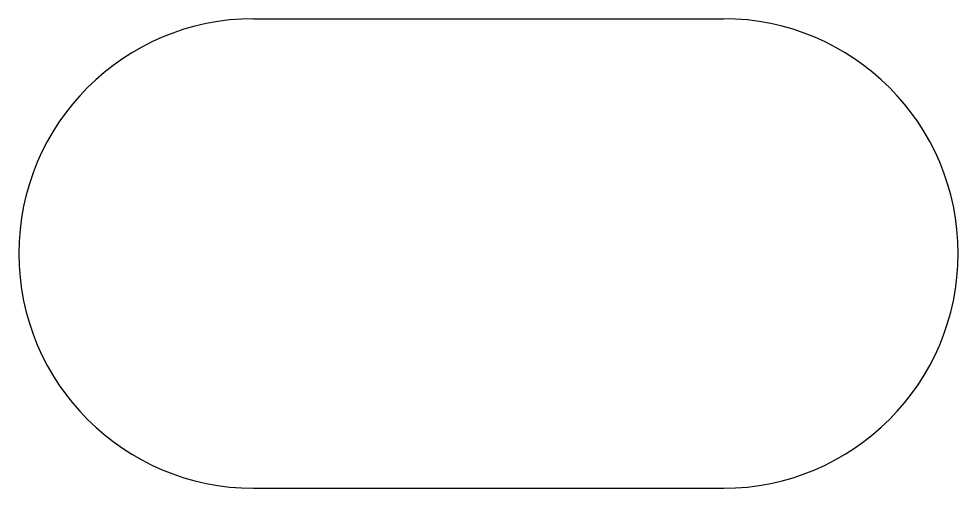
# Model space of a CAD drawing. Header units: millimetres. Extents: x -500 to 1500, y 0 to 1000.
import ezdxf

# ---------------------------------------------------------------- set-up
doc = ezdxf.new("R2010")
doc.units = ezdxf.units.MM
doc.header["$MEASUREMENT"] = 0
doc.layers.add('ﾃﾞﾌｫﾙﾄ', color=18, linetype='Continuous', true_color=0x000000)

msp = doc.modelspace()

# ---------------------------------------------------------------- linework, layer by layer
at = {"layer": 'ﾃﾞﾌｫﾙﾄ'}
for p, q in [((0, 1000), (1000, 1000)), ((0, 0), (1000, 0))]:
    msp.add_line(p, q, dxfattribs=at)
for centre, start, end in [((0, 500), 90, 270), ((1000, 500), 270, 90)]:
    msp.add_arc(centre, 500, start, end, dxfattribs=at)

doc.saveas('drawing.dxf')
